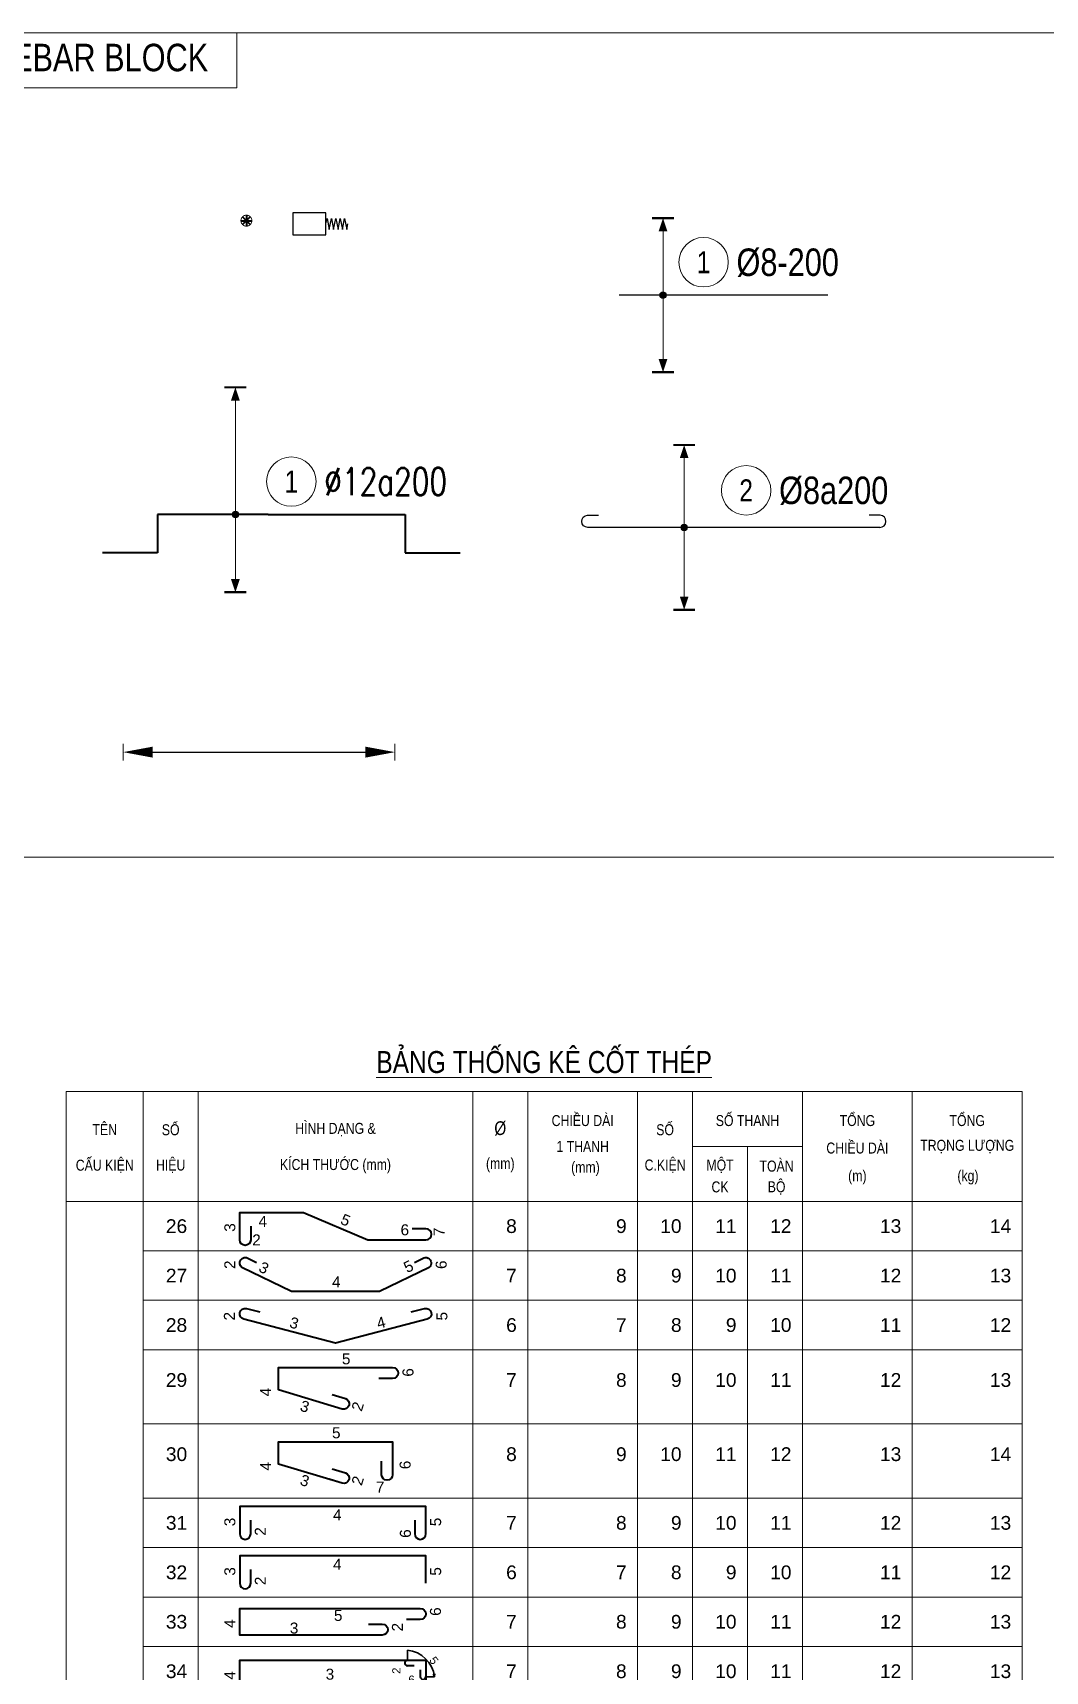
# Model space of a CAD drawing. Header units: millimetres. Extents: x -247377 to 927516, y -864259 to 155594.
# Drawn here: x -165761 to -156545, y 139748 to 154657 of the extents above; entities that cross this region are included whole.
import ezdxf
from ezdxf.enums import TextEntityAlignment as Align

# ---------------------------------------------------------------- set-up
doc = ezdxf.new("R2010")
doc.units = ezdxf.units.MM
doc.header["$MEASUREMENT"] = 0
doc.layers.get('Defpoints').update_dxf_attribs({"lineweight": 9})
for name, color, linetype, lineweight in [('kata_dim', 8, 'Continuous', 5), ('kata_net khung', 3, 'Continuous', 20), ('kata_text', 7, 'Continuous', 30), ('kata_thep chu', 1, 'Continuous', 35), ('NDC_FRAME', 7, 'Continuous', 20), ('NDC_S_DIM', 1, 'Continuous', 15), ('NDC_S_REBAR', 4, 'Continuous', 35), ('NDC_S_VN TEXT', 7, 'Continuous', 20), ('NDC_Table', 3, 'Continuous', 20)]:
    doc.layers.add(name, color=color, linetype=linetype, lineweight=lineweight)
doc.styles.add('ARIAL', font='arial.ttf', dxfattribs={"width": 0.8})
doc.styles.add('kata_text', font='arial.ttf', dxfattribs={"width": 0.8})
doc.styles.add('NDC_DIM', font='', dxfattribs={"width": 0.75})
doc.styles.add('NDC_EN TXT', font='romans.shx', dxfattribs={"width": 0.8})
doc.styles.add('NDC_VIE TXT', font='arial.ttf', dxfattribs={"width": 0.8})
doc.styles.get('NDC_DIM').set_extended_font_data('Dotum')
doc.dimstyles.new('NDC_rai_thep', dxfattribs={"dimtxt": 2, "dimasz": 1, "dimexe": 0, "dimexo": 0, "dimtad": 1, "dimdec": 0, "dimzin": 12, "dimdsep": 46, "dimtxsty": 'NDC_DIM', "dimblk": 'kata_block_RUNTIC', "dimcen": 0, "dimse1": 1, "dimse2": 1, "dimclrd": 8, "dimclre": 6, "dimclrt": 7, "dimadec": 0, "dimazin": 3, "dimtfac": 1, "dimtdec": 0, "dimtmove": 2, "dimatfit": 3, "dimldrblk": 'kata_block_LEADERTIC', "dimfxl": 1, "dimtolj": 1, "dimtzin": 0, "dimlwd": -1, "dimlwe": -1, "dimarcsym": 0})

# ---------------------------------------------------------------- blocks, each defined once
blk = doc.blocks.new('dang26')
at = {"layer": 'kata_net khung'}
for p, q in [((0, 0), (0, -900)), ((0, 0), (0, -900)), ((1405, 0), (1405, -900)), ((1405, 0), (1405, -900)), ((2405, 0), (2405, -900)), ((7405, 0), (7405, -900)), ((8405, 0), (8405, -900)), ((10405, 0), (10405, -900)), ((11405, 0), (11405, -900)), ((12405, 0), (12405, -900)), ((13405, 0), (13405, -900)), ((15405, 0), (15405, -900)), ((17405, 0), (17405, -900)), ((1405, -900), (17405, -900)), ((1405, -900), (17405, -900))]:
    blk.add_line(p, q, dxfattribs=at)
at = {"layer": 'kata_thep chu'}
blk.add_lwpolyline([(3361, -451), (3361, -701, -1), (3161, -701), (3161, -201), (3411, -201), (4320, -201), (5492, -699), (6302, -699), (6552, -699, 1), (6552, -499), (6302, -499)], format="xyb", dxfattribs=at)
blk.add_lwpolyline([(3361, -451), (3361, -701, -1), (3161, -701), (3161, -201), (3411, -201), (4320, -201), (5492, -699), (6302, -699), (6552, -699, 1), (6552, -499), (6302, -499)], format="xyb", dxfattribs=at)
at = {"layer": 'kata_text', "style": 'kata_text'}
for tag, rotation, p in [('003', 90, (2981, -475)), ('005', 337, (5089, -340)), ('007', 90, (6790, -554))]:
    blk.add_attdef(tag, text='', height=200, rotation=rotation, dxfattribs=at).set_placement(p, align=Align.MIDDLE_CENTER)
for tag, p in [('004', (3504, -363)), ('002', (3389, -701))]:
    blk.add_attdef(tag, text='', height=200, dxfattribs=at).set_placement(p, align=Align.MIDDLE_LEFT)
for tag, height, p in [('001', 250, (2205, -450)), ('006', 200, (6245, -517)), ('008', 250, (8205, -450)), ('009', 250, (10205, -450)), ('010', 250, (11205, -450)), ('011', 250, (12205, -450)), ('012', 250, (13205, -450)), ('013', 250, (15205, -450)), ('014', 250, (17205, -450))]:
    blk.add_attdef(tag, text='', height=height, dxfattribs=at).set_placement(p, align=Align.MIDDLE_RIGHT)
blk = doc.blocks.new('dang27')
at = {"layer": 'kata_net khung'}
for p, q in [((0, 0), (0, -900)), ((1405, 0), (1405, -900)), ((2405, 0), (2405, -900)), ((7405, 0), (7405, -900)), ((8405, 0), (8405, -900)), ((10405, 0), (10405, -900)), ((11405, 0), (11405, -900)), ((12405, 0), (12405, -900)), ((13405, 0), (13405, -900)), ((15405, 0), (15405, -900)), ((17405, 0), (17405, -900)), ((1405, -900), (17405, -900))]:
    blk.add_line(p, q, dxfattribs=at)
at = {"layer": 'kata_thep chu'}
blk.add_lwpolyline([(6345, -211), (6491, -140, -1), (6608, -303), (5705, -737), (4105, -737), (3203, -303, -1), (3319, -140), (3466, -211)], format="xyb", dxfattribs=at)
at = {"layer": 'kata_text', "style": 'kata_text'}
for tag, p in [('002', (2981, -253)), ('006', (6829, -253))]:
    blk.add_attdef(tag, text='', height=200, rotation=90, dxfattribs=at).set_placement(p, align=Align.MIDDLE_CENTER)
blk.add_attdef('003', text='', height=200, rotation=334, dxfattribs=at).set_placement((3533, -274), align=Align.MIDDLE_LEFT)
blk.add_attdef('005', text='', height=200, rotation=26, dxfattribs=at).set_placement((6303, -249), align=Align.MIDDLE_RIGHT)
for tag, p in [('001', (2205, -450)), ('007', (8205, -450)), ('008', (10205, -450)), ('009', (11205, -450)), ('010', (12205, -450)), ('011', (13205, -450)), ('012', (15205, -450)), ('013', (17205, -450))]:
    blk.add_attdef(tag, text='', height=250, dxfattribs=at).set_placement(p, align=Align.MIDDLE_RIGHT)
blk.add_attdef('004', text='', height=200, dxfattribs=at).set_placement((4920, -565), align=Align.MIDDLE_CENTER)
blk = doc.blocks.new('dang28')
at = {"layer": 'kata_net khung'}
for p, q in [((0, 0), (0, -900)), ((1405, 0), (1405, -900)), ((2405, 0), (2405, -900)), ((7405, 0), (7405, -900)), ((8405, 0), (8405, -900)), ((10405, 0), (10405, -900)), ((11405, 0), (11405, -900)), ((12405, 0), (12405, -900)), ((13405, 0), (13405, -900)), ((15405, 0), (15405, -900)), ((17405, 0), (17405, -900)), ((1405, -900), (17405, -900))]:
    blk.add_line(p, q, dxfattribs=at)
at = {"layer": 'kata_thep chu'}
blk.add_lwpolyline([(6284, -209), (6527, -149, -1), (6575, -344), (4906, -780), (3237, -344, -1), (3285, -149), (3528, -209)], format="xyb", dxfattribs=at)
at = {"layer": 'kata_text', "style": 'kata_text'}
for tag, rotation, p in [('002', 90, (2973, -290)), ('003', 345, (4154, -413)), ('004', 15, (5734, -405)), ('005', 90, (6842, -290))]:
    blk.add_attdef(tag, text='', height=200, rotation=rotation, dxfattribs=at).set_placement(p, align=Align.MIDDLE_CENTER)
for tag, p in [('001', (2205, -450)), ('006', (8205, -450)), ('007', (10205, -450)), ('008', (11205, -450)), ('009', (12205, -450)), ('010', (13205, -450)), ('011', (15205, -450)), ('012', (17205, -450))]:
    blk.add_attdef(tag, text='', height=250, dxfattribs=at).set_placement(p, align=Align.MIDDLE_RIGHT)
blk = doc.blocks.new('dang29')
at = {"layer": 'kata_net khung'}
for p, q in [((0, 0), (0, -1350)), ((1405, 0), (1405, -1350)), ((2405, 0), (2405, -1350)), ((7405, 0), (7405, -1350)), ((8405, 0), (8405, -1350)), ((10405, 0), (10405, -1350)), ((11405, 0), (11405, -1350)), ((12405, 0), (12405, -1350)), ((13405, 0), (13405, -1350)), ((15405, 0), (15405, -1350)), ((17405, 0), (17405, -1350)), ((1405, -1350), (17405, -1350))]:
    blk.add_line(p, q, dxfattribs=at)
at = {"layer": 'kata_thep chu'}
blk.add_lwpolyline([(4845, -816), (5085, -888, -1), (5027, -1079), (3865, -731), (3865, -324), (5945, -324, -1), (5945, -524), (5695, -524)], format="xyb", dxfattribs=at)
at = {"layer": 'kata_text', "style": 'kata_text'}
for tag, height, p in [('005', 200, (5177, -164)), ('001', 250, (2205, -550)), ('007', 250, (8205, -550)), ('008', 250, (10205, -550)), ('009', 250, (11205, -550)), ('010', 250, (12205, -550)), ('011', 250, (13205, -550)), ('012', 250, (15205, -550)), ('013', 250, (17205, -550))]:
    blk.add_attdef(tag, text='', height=height, dxfattribs=at).set_placement(p, align=Align.MIDDLE_RIGHT)
blk.add_attdef('006', text='', height=200, rotation=90, dxfattribs=at).set_placement((6124, -412), align=Align.TOP_CENTER)
blk.add_attdef('004', text='', height=200, rotation=90, dxfattribs=at).set_placement((3633, -848), align=Align.MIDDLE_LEFT)
for tag, rotation, p in [('003', 343, (4346, -1031)), ('002', 73, (5308, -1031))]:
    blk.add_attdef(tag, text='', height=200, rotation=rotation, dxfattribs=at).set_placement(p, align=Align.MIDDLE_CENTER)
blk = doc.blocks.new('dang30')
at = {"layer": 'kata_net khung'}
for p, q in [((0, 0), (0, -1350)), ((1405, 0), (1405, -1350)), ((2405, 0), (2405, -1350)), ((7405, 0), (7405, -1350)), ((8405, 0), (8405, -1350)), ((10405, 0), (10405, -1350)), ((11405, 0), (11405, -1350)), ((12405, 0), (12405, -1350)), ((13405, 0), (13405, -1350)), ((15405, 0), (15405, -1350)), ((17405, 0), (17405, -1350)), ((1405, -1350), (17405, -1350))]:
    blk.add_line(p, q, dxfattribs=at)
at = {"layer": 'kata_thep chu'}
for points in [[(5027, -1079), (3865, -731), (3865, -324), (5945, -324), (5945, -675), (5945, -925, -1), (5745, -925), (5745, -675)], [(4845, -816), (5085, -888, -1), (5027, -1079), (4788, -1007)]]:
    blk.add_lwpolyline(points, format="xyb", dxfattribs=at)
at = {"layer": 'kata_text', "style": 'kata_text'}
blk.add_attdef('005', text='', height=200, dxfattribs=at).set_placement((4920, -161), align=Align.MIDDLE_CENTER)
for tag, p in [('001', (2205, -550)), ('008', (8205, -550)), ('009', (10205, -550)), ('010', (11205, -550)), ('011', (12205, -550)), ('012', (13205, -550)), ('013', (15205, -550)), ('014', (17205, -550))]:
    blk.add_attdef(tag, text='', height=250, dxfattribs=at).set_placement(p, align=Align.MIDDLE_RIGHT)
for tag, p in [('004', (3633, -848)), ('006', (6173, -824))]:
    blk.add_attdef(tag, text='', height=200, rotation=90, dxfattribs=at).set_placement(p, align=Align.MIDDLE_LEFT)
for tag, rotation, p in [('003', 343, (4346, -1031)), ('002', 73, (5308, -1031))]:
    blk.add_attdef(tag, text='', height=200, rotation=rotation, dxfattribs=at).set_placement(p, align=Align.MIDDLE_CENTER)
blk.add_attdef('007', text='', height=200, dxfattribs=at).set_placement((5640, -1149), align=Align.MIDDLE_LEFT)
blk = doc.blocks.new('dang31')
at = {"layer": 'kata_net khung'}
for p, q in [((0, 0), (0, -900)), ((1405, 0), (1405, -900)), ((2405, 0), (2405, -900)), ((7405, 0), (7405, -900)), ((8405, 0), (8405, -900)), ((10405, 0), (10405, -900)), ((11405, 0), (11405, -900)), ((12405, 0), (12405, -900)), ((13405, 0), (13405, -900)), ((15405, 0), (15405, -900)), ((17405, 0), (17405, -900)), ((1405, -900), (17405, -900))]:
    blk.add_line(p, q, dxfattribs=at)
at = {"layer": 'kata_thep chu'}
blk.add_lwpolyline([(6349, -400), (6349, -650, 1), (6549, -650), (6549, -150), (3161, -150), (3161, -650, 1), (3361, -650), (3361, -400)], format="xyb", dxfattribs=at)
at = {"layer": 'kata_text', "style": 'kata_text'}
for tag, p in [('003', (2981, -434)), ('005', (6728, -434)), ('002', (3536, -606)), ('006', (6177, -606))]:
    blk.add_attdef(tag, text='', height=200, rotation=90, dxfattribs=at).set_placement(p, align=Align.MIDDLE_CENTER)
blk.add_attdef('004', text='', height=200, dxfattribs=at).set_placement((4938, -305), align=Align.MIDDLE_CENTER)
for tag, p in [('001', (2205, -450)), ('007', (8205, -450)), ('008', (10205, -450)), ('009', (11205, -450)), ('010', (12205, -450)), ('011', (13205, -450)), ('012', (15205, -450)), ('013', (17205, -450))]:
    blk.add_attdef(tag, text='', height=250, dxfattribs=at).set_placement(p, align=Align.MIDDLE_RIGHT)
blk = doc.blocks.new('dang32')
at = {"layer": 'kata_net khung'}
for p, q in [((0, 0), (0, -900)), ((1405, 0), (1405, -900)), ((2405, 0), (2405, -900)), ((7405, 0), (7405, -900)), ((8405, 0), (8405, -900)), ((10405, 0), (10405, -900)), ((11405, 0), (11405, -900)), ((12405, 0), (12405, -900)), ((13405, 0), (13405, -900)), ((15405, 0), (15405, -900)), ((17405, 0), (17405, -900)), ((1405, -900), (17405, -900))]:
    blk.add_line(p, q, dxfattribs=at)
at = {"layer": 'kata_thep chu'}
blk.add_lwpolyline([(6549, -650), (6549, -150), (3161, -150), (3161, -650, 1), (3361, -650), (3361, -400)], format="xyb", dxfattribs=at)
at = {"layer": 'kata_text', "style": 'kata_text'}
for tag, p in [('003', (2981, -434)), ('005', (6728, -434)), ('002', (3536, -606))]:
    blk.add_attdef(tag, text='', height=200, rotation=90, dxfattribs=at).set_placement(p, align=Align.MIDDLE_CENTER)
blk.add_attdef('004', text='', height=200, dxfattribs=at).set_placement((4938, -305), align=Align.MIDDLE_CENTER)
for tag, p in [('001', (2205, -450)), ('006', (8205, -450)), ('007', (10205, -450)), ('008', (11205, -450)), ('009', (12205, -450)), ('010', (13205, -450)), ('011', (15205, -450)), ('012', (17205, -450))]:
    blk.add_attdef(tag, text='', height=250, dxfattribs=at).set_placement(p, align=Align.MIDDLE_RIGHT)
blk = doc.blocks.new('dang33')
at = {"layer": 'kata_net khung'}
for p, q in [((0, 0), (0, -900)), ((1405, 0), (1405, -900)), ((2405, 0), (2405, -900)), ((7405, 0), (7405, -900)), ((8405, 0), (8405, -900)), ((10405, 0), (10405, -900)), ((11405, 0), (11405, -900)), ((12405, 0), (12405, -900)), ((13405, 0), (13405, -900)), ((15405, 0), (15405, -900)), ((17405, 0), (17405, -900)), ((1405, -900), (17405, -900))]:
    blk.add_line(p, q, dxfattribs=at)
at = {"layer": 'kata_thep chu'}
blk.add_lwpolyline([(5507, -492), (5757, -492, -1), (5757, -692), (3161, -692), (3161, -208), (6449, -208, -1), (6449, -408), (6199, -408)], format="xyb", dxfattribs=at)
at = {"layer": 'kata_text', "style": 'kata_text'}
for tag, p in [('004', (2981, -484)), ('006', (6724, -265)), ('002', (6032, -548))]:
    blk.add_attdef(tag, text='', height=200, rotation=90, dxfattribs=at).set_placement(p, align=Align.MIDDLE_CENTER)
for tag, p in [('005', (4954, -335)), ('003', (4151, -564))]:
    blk.add_attdef(tag, text='', height=200, dxfattribs=at).set_placement(p, align=Align.MIDDLE_CENTER)
for tag, p in [('001', (2205, -450)), ('007', (8205, -450)), ('008', (10205, -450)), ('009', (11205, -450)), ('010', (12205, -450)), ('011', (13205, -450)), ('012', (15205, -450)), ('013', (17205, -450))]:
    blk.add_attdef(tag, text='', height=250, dxfattribs=at).set_placement(p, align=Align.MIDDLE_RIGHT)
blk = doc.blocks.new('_Open30')
at = {"color": 0, "linetype": 'ByBlock', "lineweight": -2}
for p, q in [((-1, 0.27), (0, 0)), ((0, 0), (-1, -0.27)), ((0, 0), (-1, 0))]:
    blk.add_line(p, q, dxfattribs=at)
blk = doc.blocks.new('dang34')
at = {"layer": 'kata_net khung'}
for p, q in [((0, 0), (0, -900)), ((1405, 0), (1405, -900)), ((2405, 0), (2405, -900)), ((7405, 0), (7405, -900)), ((8405, 0), (8405, -900)), ((10405, 0), (10405, -900)), ((11405, 0), (11405, -900)), ((12405, 0), (12405, -900)), ((13405, 0), (13405, -900)), ((15405, 0), (15405, -900)), ((17405, 0), (17405, -900)), ((1405, -900), (17405, -900))]:
    blk.add_line(p, q, dxfattribs=at)
at = {"layer": 'kata_text'}
for p, q in [((6215, -251), (6215, -67)), ((6549, -550), (6707, -550))]:
    blk.add_line(p, q, dxfattribs=at)
blk.add_arc((6163, -612), 547, 6.4792, 84.4891, dxfattribs=at)
at = {"layer": 'kata_thep chu'}
for p, q in [((6340, -351), (6215, -351)), ((6449, -425), (6449, -550))]:
    blk.add_line(p, q, dxfattribs=at)
blk.add_lwpolyline([(6549, -734), (3161, -734), (3161, -251), (6549, -251)], close=True, dxfattribs=at)
for centre, start, end in [((6215, -301), 90, 270), ((6499, -550), 180, 0)]:
    blk.add_arc(centre, 50, start, end, dxfattribs=at)
at = {"layer": 'kata_text', "xscale": 48.51052304282904, "yscale": 48.51052304282904, "zscale": 48.51052304282904, "rotation": 278.5623752484834}
blk.add_blockref('_Open30', (6706, -549), dxfattribs=at)
at = {"layer": 'kata_text', "style": 'kata_text'}
for tag, height, rotation, p in [('002', 150, 90, (6013, -440)), ('005', 150, 306.1792, (6697, -255)), ('004', 200, 90, (2981, -526))]:
    blk.add_attdef(tag, text='', height=height, rotation=rotation, dxfattribs=at).set_placement(p, align=Align.MIDDLE_CENTER)
for tag, p in [('001', (2205, -450)), ('007', (8205, -450)), ('008', (10205, -450)), ('009', (11205, -450)), ('010', (12205, -450)), ('011', (13205, -450)), ('012', (15205, -450)), ('013', (17205, -450))]:
    blk.add_attdef(tag, text='', height=250, dxfattribs=at).set_placement(p, align=Align.MIDDLE_RIGHT)
for tag, height, p in [('003', 200, (4804, -504)), ('006', 150, (6289, -604))]:
    blk.add_attdef(tag, text='', height=height, dxfattribs=at).set_placement(p, align=Align.MIDDLE_CENTER)
blk = doc.blocks.new('kata_block_THEP')
at = {"layer": 'kata_thep chu', "color": 0}
for p, q in [((-0.5, 0), (0.5, 0)), ((-0.35, 0.35), (0.35, -0.35)), ((0.35, 0.35), (-0.35, -0.35)), ((0, 0.5), (0, -0.5))]:
    blk.add_line(p, q, dxfattribs=at)
at = {"layer": 'kata_thep chu', "color": 0, "const_width": 0.0833}
blk.add_lwpolyline([(-0.5, 0, 1), (0.5, 0, 1), (-0.5, 0, 1)], format="xyb", dxfattribs=at)
blk = doc.blocks.new('*U547')
h = blk.add_hatch(color=6)
edge = h.paths.add_edge_path()
edge.add_arc((-4.18, 0), 0.3, 0, 360)
for p, q in [((0, 0), (-12.95, 0)), ((13.63, 0), (0, 0))]:
    blk.add_line(p, q)
for points in [[(-12.95, 0, -0.96621), (-12.99, 1.1), (-11.99, 1.1)], [(13.63, 0, 0.96621), (13.67, 1.1), (12.67, 1.1)]]:
    blk.add_lwpolyline(points, format="xyb")
at = {"layer": 'kata_dim', "color": 6}
for q in [(-4.18, 7.5), (-4.18, -7.5)]:
    blk.add_line((-4.18, 0), q, dxfattribs=at)
for points in [[(-5.18, 7.5, 0.2, 0.2, 0), (-3.18, 7.5, 0, 0, 0)], [(-5.18, -7.5, 0.2, 0.2, 0), (-3.18, -7.5, 0, 0, 0)]]:
    blk.add_lwpolyline(points, format="xyseb", dxfattribs=at)
at = {"layer": 'kata_dim'}
blk.add_circle((1.46, 3.37), 2.25, dxfattribs=at)
at = {"layer": 'kata_dim', "color": 6}
blk.add_circle((-4.18, 0), 0.3, dxfattribs=at)
for points in [[(-4.58, 6.3), (-4.18, 7.5), (-3.78, 6.3)], [(-4.58, -6.3), (-4.18, -7.5), (-3.78, -6.3)]]:
    blk.add_solid(points, dxfattribs=at)
at = {"layer": 'kata_text', "color": 3, "style": 'kata_text', "width": 0.8}
blk.add_attdef('DKT', (4.46, 2.12), '', height=2.5, dxfattribs=at)
at = {"layer": 'kata_text', "style": 'kata_text', "width": 0.8}
blk.add_attdef('KHT', text='', height=2, dxfattribs=at).set_placement((1.46, 3.37), align=Align.MIDDLE_CENTER)
blk = doc.blocks.new('*U619')
h = blk.add_hatch(color=6)
edge = h.paths.add_edge_path()
edge.add_arc((-2.99, 0), 0.3, 0, 360)
at = {"layer": 'NDC_S_DIM', "color": 8}
for q in [(-2.99, 11.57), (-2.99, -7.07)]:
    blk.add_line((-2.99, 0), q, dxfattribs=at)
for points in [[(-3.99, 11.57, 0.2, 0.2, 0), (-1.99, 11.57, 0, 0, 0)], [(-3.99, -7.07, 0.2, 0.2, 0), (-1.99, -7.07, 0, 0, 0)]]:
    blk.add_lwpolyline(points, format="xyseb", dxfattribs=at)
at = {"layer": 'NDC_S_DIM'}
blk.add_circle((2.1, 3), 2.25, dxfattribs=at)
at = {"layer": 'NDC_S_DIM', "color": 6}
blk.add_circle((-2.99, 0), 0.3, dxfattribs=at)
at = {"layer": 'NDC_S_DIM', "color": 8}
for points in [[(-3.39, 10.37), (-2.99, 11.57), (-2.59, 10.37)], [(-3.39, -5.87), (-2.99, -7.07), (-2.59, -5.87)]]:
    blk.add_solid(points, dxfattribs=at)
at = {"layer": 'NDC_S_REBAR'}
for p, q in [((0, 0), (-10.09, 0)), ((-10.09, 0), (-10.09, -3.5)), ((0, 0), (12.46, 0)), ((12.46, 0), (12.46, -3.5)), ((-10.09, -3.5), (-15.09, -3.5)), ((12.46, -3.5), (17.46, -3.5))]:
    blk.add_line(p, q, dxfattribs=at)
at = {"layer": 'NDC_S_VN TEXT', "style": 'ARIAL', "width": 0.8}
blk.add_attdef('KHT', text='', height=2, dxfattribs=at).set_placement((2.1, 3), align=Align.MIDDLE_CENTER)
at = {"layer": 'NDC_S_VN TEXT', "color": 3, "style": 'NDC_EN TXT', "width": 0.75}
blk.add_attdef('DKT', (5.1, 1.75), '', height=2.5, dxfattribs=at)
blk = doc.blocks.new('kata_block_COUPLER')
at = {"color": 0}
blk.add_lwpolyline([(-1.5, -1), (1.5, -1), (1.5, 1), (-1.5, 1)], close=True, dxfattribs=at)
blk = doc.blocks.new('kata_block_RUNTIC')
at = {"layer": 'kata_dim', "color": 6}
blk.add_line((0, 0.75), (0, -0.75), dxfattribs=at)
blk.add_lwpolyline([(0, 0, 0, 1, 0), (-2.7, 0, 1, 1, 0)], format="xyseb", dxfattribs=at)
blk = doc.blocks.new('*D659')
at = {"color": 8, "transparency": 16777216}
blk.add_line((-164838, 148111), (-162564, 148111), dxfattribs=at)
at = {"layer": 'Defpoints', "color": 0, "transparency": 16777216}
for p in [(-164938, 148111), (-162464, 148111), (-162464, 148111)]:
    blk.add_point(p, dxfattribs=at)
at = {"color": 8, "transparency": 16777216, "xscale": 100, "yscale": 100, "zscale": 100, "rotation": 180}
blk.add_blockref('kata_block_RUNTIC', (-164938, 148111), dxfattribs=at)
at = {"color": 8, "transparency": 16777216, "xscale": 100, "yscale": 100, "zscale": 100}
blk.add_blockref('kata_block_RUNTIC', (-162464, 148111), dxfattribs=at)
blk = doc.blocks.new('kata_block_LEADERTIC')
at = {"layer": 'kata_dim', "color": 6}
blk.add_lwpolyline([(0, 0, 0, 1, 0), (-2.7, 0, 1, 1, 0)], format="xyseb", dxfattribs=at)
blk = doc.blocks.new('kata_block_REN')
blk.add_lwpolyline([(0, 0), (5, 25), (15, -25), (25, 25), (35, -25), (45, 25), (55, -25), (65, 25), (75, -25), (85, 25), (95, -25), (100, 0)])
blk = doc.blocks.new('*U649')
h = blk.add_hatch(color=6)
edge = h.paths.add_edge_path()
edge.add_arc((-3, 0), 0.3, 0, 360)
for p, q in [((0, 0), (-7, 0)), ((12, 0), (0, 0))]:
    blk.add_line(p, q)
at = {"layer": 'kata_dim', "color": 6}
for q in [(-3, 7), (-3, -7)]:
    blk.add_line((-3, 0), q, dxfattribs=at)
for points in [[(-4, 7, 0.2, 0.2, 0), (-2, 7, 0, 0, 0)], [(-4, -7, 0.2, 0.2, 0), (-2, -7, 0, 0, 0)]]:
    blk.add_lwpolyline(points, format="xyseb", dxfattribs=at)
at = {"layer": 'kata_dim'}
blk.add_circle((0.69, 3), 2.25, dxfattribs=at)
at = {"layer": 'kata_dim', "color": 6}
blk.add_circle((-3, 0), 0.3, dxfattribs=at)
for points in [[(-3.4, 5.8), (-3, 7), (-2.6, 5.8)], [(-3.4, -5.8), (-3, -7), (-2.6, -5.8)]]:
    blk.add_solid(points, dxfattribs=at)
at = {"layer": 'kata_text', "style": 'kata_text', "width": 0.8}
blk.add_attdef('KHT', text='', height=2, dxfattribs=at).set_placement((0.69, 3), align=Align.MIDDLE_CENTER)
at = {"layer": 'kata_text', "color": 3, "style": 'kata_text', "width": 0.8}
blk.add_attdef('DKT', (3.69, 1.75), '', height=2.5, dxfattribs=at)
blk = doc.blocks.new('Tieude')
at = {"layer": 'NDC_Table'}
for p, q in [((0, 2000), (0, 0)), ((0, 2000), (17405, 2000)), ((1405, 2000), (1405, 0)), ((2405, 2000), (2405, 0)), ((7405, 2000), (7405, 0)), ((8405, 2000), (8405, 0)), ((10405, 2000), (10405, 0)), ((11405, 1000), (11405, 2000)), ((13405, 2000), (13405, 0)), ((15405, 2000), (15405, 0)), ((17405, 2000), (17405, 0)), ((11405, 1000), (13405, 1000)), ((11405, 1000), (11405, 0)), ((12405, 1000), (12405, 0)), ((0, 0), (17405, 0))]:
    blk.add_line(p, q, dxfattribs=at)
at = {"layer": 'NDC_S_VN TEXT', "style": 'ARIAL', "width": 0.8}
for s, height, p in [('%%UBẢNG THỐNG KÊ CỐT THÉP', 400, (8703, 2594)), ('CHIỀU DÀI', 200, (9405, 1500)), ('SỐ THANH', 200, (12405, 1500)), ('TỔNG', 200, (14405, 1500)), ('TỔNG', 200, (16405, 1500)), ('TÊN', 200, (705, 1333)), ('SỐ', 200, (1905, 1333)), ('HÌNH DẠNG &', 200, (4905, 1333)), ('%%C', 250, (7905, 1333)), ('SỐ', 200, (10905, 1333)), ('1 THANH', 200, (9405, 1000)), ('CHIỀU DÀI', 200, (14405, 1000)), ('TRỌNG LƯỢNG', 200, (16405, 1000)), ('CẤU KIỆN', 200, (705, 667)), ('HIỆU', 200, (1905, 667)), ('KÍCH THƯỚC (mm)', 200, (4905, 667)), ('(mm)', 200, (7905, 667)), ('(mm)', 200, (9455, 599)), ('C.KIỆN', 200, (10905, 667)), ('MỘT', 200, (11905, 667)), ('TOÀN', 200, (12935, 667)), ('CK', 200, (11905, 264)), ('BỘ', 200, (12935, 271)), ('(m)', 200, (14405, 443)), ('(kg)', 200, (16418, 443))]:
    blk.add_text(s, height=height, dxfattribs=at).set_placement(p, align=Align.MIDDLE)

msp = doc.modelspace()

# ---------------------------------------------------------------- linework, layer by layer
at = {"layer": 'NDC_FRAME'}
for p, q in [((-146351.3, 154656.6), (-176351.3, 154656.6)), ((-163903.5, 154156.6), (-163903.5, 154656.6)), ((-166351.3, 154156.6), (-163903.5, 154156.6)), ((-176351.3, 147156.6), (-146351.3, 147156.6))]:
    msp.add_line(p, q, dxfattribs=at)

# ---------------------------------------------------------------- block references
for name, p, xscale, yscale, zscale in [('kata_block_COUPLER', (-163242.2, 152917.6), 100, 100, 100), ('kata_block_REN', (-163092.2, 152917.6), 2, 2, 2)]:
    msp.add_blockref(name, p, dxfattribs=dict(xscale=xscale, yscale=yscale, zscale=zscale))
at = {"xscale": 100, "yscale": 100, "zscale": 100}
for name, p, values in [('*U649', (-159724.3, 152268.8), {'KHT': '1', 'DKT': '%%C8-200'}), ('*U619', (-163617.3, 150273), {'KHT': '1', 'DKT': '%%c12a200'}), ('*U547', (-159413.8, 150156), {'KHT': '2', 'DKT': '%%c8a200'})]:
    msp.add_blockref(name, p, dxfattribs=at).add_auto_attribs(values)
at = {"layer": 'NDC_S_REBAR', "xscale": 100, "yscale": 100, "zscale": 100}
msp.add_blockref('kata_block_THEP', (-163816.3, 152946.9), dxfattribs=at)
at = {"layer": 'NDC_S_VN TEXT', "xscale": 0.5, "yscale": 0.5, "zscale": 0.5}
msp.add_blockref('Tieude', (-165457.9, 144023.2), dxfattribs=at)
at = {"layer": 'NDC_S_VN TEXT'}
ref = msp.add_blockref('dang26', (-165457.9, 144023.2), dxfattribs=dict(at, xscale=0.5, yscale=0.5, zscale=0.5))
ref.add_attrib('001', '26', dxfattribs={"height": 125, "style": 'ARIAL'}).set_placement((-164355.2, 143798.2), align=Align.MIDDLE_RIGHT)
ref.add_attrib('002', '2', dxfattribs={"height": 100, "style": 'ARIAL'}).set_placement((-163763.2, 143672.7), align=Align.MIDDLE_LEFT)
ref.add_attrib('003', '3', dxfattribs={"height": 100, "rotation": 90, "style": 'ARIAL'}).set_placement((-163967.2, 143785.8), align=Align.MIDDLE_CENTER)
ref.add_attrib('004', '4', dxfattribs={"height": 100, "style": 'ARIAL'}).set_placement((-163705.8, 143841.6), align=Align.MIDDLE_LEFT)
ref.add_attrib('005', '5', dxfattribs={"height": 100, "rotation": 337, "style": 'ARIAL'}).set_placement((-162913.4, 143853.4), align=Align.MIDDLE_CENTER)
ref.add_attrib('006', '6', dxfattribs={"height": 100, "style": 'ARIAL'}).set_placement((-162335.4, 143764.7), align=Align.MIDDLE_RIGHT)
ref.add_attrib('007', '7', dxfattribs={"height": 100, "rotation": 90, "style": 'ARIAL'}).set_placement((-162062.8, 143746.1), align=Align.MIDDLE_CENTER)
ref.add_attrib('008', '8', dxfattribs={"height": 125, "style": 'ARIAL'}).set_placement((-161355.2, 143798.2), align=Align.MIDDLE_RIGHT)
ref.add_attrib('009', '9', dxfattribs={"height": 125, "style": 'ARIAL'}).set_placement((-160355.2, 143798.2), align=Align.MIDDLE_RIGHT)
ref.add_attrib('010', '10', dxfattribs={"height": 125, "style": 'ARIAL'}).set_placement((-159855.2, 143798.2), align=Align.MIDDLE_RIGHT)
ref.add_attrib('011', '11', dxfattribs={"height": 125, "style": 'ARIAL'}).set_placement((-159355.2, 143798.2), align=Align.MIDDLE_RIGHT)
ref.add_attrib('012', '12', dxfattribs={"height": 125, "style": 'ARIAL'}).set_placement((-158855.2, 143798.3), align=Align.MIDDLE_RIGHT)
ref.add_attrib('013', '13', dxfattribs={"height": 125, "style": 'ARIAL'}).set_placement((-157855.2, 143798.2), align=Align.MIDDLE_RIGHT)
ref.add_attrib('014', '14', dxfattribs={"height": 125, "style": 'ARIAL'}).set_placement((-156855.2, 143798.2), align=Align.MIDDLE_RIGHT)
ref = msp.add_blockref('dang27', (-165457.9, 143573.2), dxfattribs=dict(at, xscale=0.5, yscale=0.5, zscale=0.5))
ref.add_attrib('001', '27', dxfattribs={"height": 125, "style": 'ARIAL'}).set_placement((-164355.2, 143348.2), align=Align.MIDDLE_RIGHT)
ref.add_attrib('002', '2', dxfattribs={"height": 100, "rotation": 90, "style": 'ARIAL'}).set_placement((-163967.2, 143446.9), align=Align.MIDDLE_CENTER)
ref.add_attrib('003', '3', dxfattribs={"height": 100, "rotation": 334, "style": 'ARIAL'}).set_placement((-163691.6, 143435.9), align=Align.MIDDLE_LEFT)
ref.add_attrib('004', '4', dxfattribs={"height": 100, "style": 'ARIAL'}).set_placement((-162998.1, 143290.5), align=Align.MIDDLE_CENTER)
ref.add_attrib('005', '5', dxfattribs={"height": 100, "rotation": 26, "style": 'ARIAL'}).set_placement((-162306.3, 143448.5), align=Align.MIDDLE_RIGHT)
ref.add_attrib('006', '6', dxfattribs={"height": 100, "rotation": 90, "style": 'ARIAL'}).set_placement((-162043.6, 143446.9), align=Align.MIDDLE_CENTER)
ref.add_attrib('007', '7', dxfattribs={"height": 125, "style": 'ARIAL'}).set_placement((-161355.2, 143348.2), align=Align.MIDDLE_RIGHT)
ref.add_attrib('008', '8', dxfattribs={"height": 125, "style": 'ARIAL'}).set_placement((-160355.2, 143348.2), align=Align.MIDDLE_RIGHT)
ref.add_attrib('009', '9', dxfattribs={"height": 125, "style": 'ARIAL'}).set_placement((-159855.2, 143348.2), align=Align.MIDDLE_RIGHT)
ref.add_attrib('010', '10', dxfattribs={"height": 125, "style": 'ARIAL'}).set_placement((-159355.2, 143348.2), align=Align.MIDDLE_RIGHT)
ref.add_attrib('011', '11', dxfattribs={"height": 125, "style": 'ARIAL'}).set_placement((-158855.2, 143348.3), align=Align.MIDDLE_RIGHT)
ref.add_attrib('012', '12', dxfattribs={"height": 125, "style": 'ARIAL'}).set_placement((-157855.2, 143348.2), align=Align.MIDDLE_RIGHT)
ref.add_attrib('013', '13', dxfattribs={"height": 125, "style": 'ARIAL'}).set_placement((-156855.2, 143348.2), align=Align.MIDDLE_RIGHT)
ref = msp.add_blockref('dang28', (-165457.9, 143123.2), dxfattribs=dict(at, xscale=0.5, yscale=0.5, zscale=0.5))
ref.add_attrib('001', '28', dxfattribs={"height": 125, "style": 'ARIAL'}).set_placement((-164355.2, 142898.2), align=Align.MIDDLE_RIGHT)
ref.add_attrib('002', '2', dxfattribs={"height": 100, "rotation": 90, "style": 'ARIAL'}).set_placement((-163971.2, 142978.3), align=Align.MIDDLE_CENTER)
ref.add_attrib('003', '3', dxfattribs={"height": 100, "rotation": 345, "style": 'ARIAL'}).set_placement((-163381, 142916.6), align=Align.MIDDLE_CENTER)
ref.add_attrib('004', '4', dxfattribs={"height": 100, "rotation": 15, "style": 'ARIAL'}).set_placement((-162590.7, 142920.7), align=Align.MIDDLE_CENTER)
ref.add_attrib('005', '5', dxfattribs={"height": 100, "rotation": 90, "style": 'ARIAL'}).set_placement((-162037, 142978.3), align=Align.MIDDLE_CENTER)
ref.add_attrib('006', '6', dxfattribs={"height": 125, "style": 'ARIAL'}).set_placement((-161355.2, 142898.2), align=Align.MIDDLE_RIGHT)
ref.add_attrib('007', '7', dxfattribs={"height": 125, "style": 'ARIAL'}).set_placement((-160355.2, 142898.2), align=Align.MIDDLE_RIGHT)
ref.add_attrib('008', '8', dxfattribs={"height": 125, "style": 'ARIAL'}).set_placement((-159855.2, 142898.2), align=Align.MIDDLE_RIGHT)
ref.add_attrib('009', '9', dxfattribs={"height": 125, "style": 'ARIAL'}).set_placement((-159355.2, 142898.2), align=Align.MIDDLE_RIGHT)
ref.add_attrib('010', '10', dxfattribs={"height": 125, "style": 'ARIAL'}).set_placement((-158855.2, 142898.3), align=Align.MIDDLE_RIGHT)
ref.add_attrib('011', '11', dxfattribs={"height": 125, "style": 'ARIAL'}).set_placement((-157855.2, 142898.2), align=Align.MIDDLE_RIGHT)
ref.add_attrib('012', '12', dxfattribs={"height": 125, "style": 'ARIAL'}).set_placement((-156855.2, 142898.2), align=Align.MIDDLE_RIGHT)
ref = msp.add_blockref('dang29', (-165457.9, 142673.2), dxfattribs=dict(at, xscale=0.5, yscale=0.5, zscale=0.5))
ref.add_attrib('001', '29', dxfattribs={"height": 125, "style": 'ARIAL'}).set_placement((-164355.2, 142398.2), align=Align.MIDDLE_RIGHT)
ref.add_attrib('002', '2', dxfattribs={"height": 100, "rotation": 73, "style": 'ARIAL'}).set_placement((-162803.7, 142157.6), align=Align.MIDDLE_CENTER)
ref.add_attrib('003', '3', dxfattribs={"height": 100, "rotation": 343, "style": 'ARIAL'}).set_placement((-163284.6, 142157.6), align=Align.MIDDLE_CENTER)
ref.add_attrib('004', '4', dxfattribs={"height": 100, "rotation": 90, "style": 'ARIAL'}).set_placement((-163641.2, 142249.3), align=Align.MIDDLE_LEFT)
ref.add_attrib('005', '5', dxfattribs={"height": 100, "style": 'ARIAL'}).set_placement((-162869.2, 142590.9), align=Align.MIDDLE_RIGHT)
ref.add_attrib('006', '6', dxfattribs={"height": 100, "rotation": 90, "style": 'ARIAL'}).set_placement((-162395.6, 142467.3), align=Align.TOP_CENTER)
ref.add_attrib('007', '7', dxfattribs={"height": 125, "style": 'ARIAL'}).set_placement((-161355.2, 142398.2), align=Align.MIDDLE_RIGHT)
ref.add_attrib('008', '8', dxfattribs={"height": 125, "style": 'ARIAL'}).set_placement((-160355.2, 142398.2), align=Align.MIDDLE_RIGHT)
ref.add_attrib('009', '9', dxfattribs={"height": 125, "style": 'ARIAL'}).set_placement((-159855.2, 142398.2), align=Align.MIDDLE_RIGHT)
ref.add_attrib('010', '10', dxfattribs={"height": 125, "style": 'ARIAL'}).set_placement((-159355.2, 142398.2), align=Align.MIDDLE_RIGHT)
ref.add_attrib('011', '11', dxfattribs={"height": 125, "style": 'ARIAL'}).set_placement((-158855.2, 142398.3), align=Align.MIDDLE_RIGHT)
ref.add_attrib('012', '12', dxfattribs={"height": 125, "style": 'ARIAL'}).set_placement((-157855.2, 142398.2), align=Align.MIDDLE_RIGHT)
ref.add_attrib('013', '13', dxfattribs={"height": 125, "style": 'ARIAL'}).set_placement((-156855.2, 142398.2), align=Align.MIDDLE_RIGHT)
ref = msp.add_blockref('dang30', (-165457.9, 141998.2), dxfattribs=dict(at, xscale=0.5, yscale=0.5, zscale=0.5))
ref.add_attrib('001', '30', dxfattribs={"height": 125, "style": 'ARIAL'}).set_placement((-164355.2, 141723.2), align=Align.MIDDLE_RIGHT)
ref.add_attrib('002', '2', dxfattribs={"height": 100, "rotation": 73, "style": 'ARIAL'}).set_placement((-162803.7, 141482.6), align=Align.MIDDLE_CENTER)
ref.add_attrib('003', '3', dxfattribs={"height": 100, "rotation": 343, "style": 'ARIAL'}).set_placement((-163284.6, 141482.6), align=Align.MIDDLE_CENTER)
ref.add_attrib('004', '4', dxfattribs={"height": 100, "rotation": 90, "style": 'ARIAL'}).set_placement((-163641.2, 141574.3), align=Align.MIDDLE_LEFT)
ref.add_attrib('005', '5', dxfattribs={"height": 100, "style": 'ARIAL'}).set_placement((-162998.1, 141917.8), align=Align.MIDDLE_CENTER)
ref.add_attrib('006', '6', dxfattribs={"height": 100, "rotation": 90, "style": 'ARIAL'}).set_placement((-162371.6, 141586.3), align=Align.MIDDLE_LEFT)
ref.add_attrib('007', '7', dxfattribs={"height": 100, "style": 'ARIAL'}).set_placement((-162637.9, 141423.4), align=Align.MIDDLE_LEFT)
ref.add_attrib('008', '8', dxfattribs={"height": 125, "style": 'ARIAL'}).set_placement((-161355.2, 141723.2), align=Align.MIDDLE_RIGHT)
ref.add_attrib('009', '9', dxfattribs={"height": 125, "style": 'ARIAL'}).set_placement((-160355.2, 141723.2), align=Align.MIDDLE_RIGHT)
ref.add_attrib('010', '10', dxfattribs={"height": 125, "style": 'ARIAL'}).set_placement((-159855.2, 141723.2), align=Align.MIDDLE_RIGHT)
ref.add_attrib('011', '11', dxfattribs={"height": 125, "style": 'ARIAL'}).set_placement((-159355.2, 141723.2), align=Align.MIDDLE_RIGHT)
ref.add_attrib('012', '12', dxfattribs={"height": 125, "style": 'ARIAL'}).set_placement((-158855.2, 141723.3), align=Align.MIDDLE_RIGHT)
ref.add_attrib('013', '13', dxfattribs={"height": 125, "style": 'ARIAL'}).set_placement((-157855.2, 141723.2), align=Align.MIDDLE_RIGHT)
ref.add_attrib('014', '14', dxfattribs={"height": 125, "style": 'ARIAL'}).set_placement((-156855.2, 141723.2), align=Align.MIDDLE_RIGHT)
ref = msp.add_blockref('dang31', (-165457.9, 141323.2), dxfattribs=dict(at, xscale=0.5, yscale=0.5, zscale=0.5))
ref.add_attrib('001', '31', dxfattribs={"height": 125, "style": 'ARIAL'}).set_placement((-164355.2, 141098.2), align=Align.MIDDLE_RIGHT)
ref.add_attrib('002', '2', dxfattribs={"height": 100, "rotation": 90, "style": 'ARIAL'}).set_placement((-163689.7, 141020), align=Align.MIDDLE_CENTER)
ref.add_attrib('003', '3', dxfattribs={"height": 100, "rotation": 90, "style": 'ARIAL'}).set_placement((-163967.2, 141106.3), align=Align.MIDDLE_CENTER)
ref.add_attrib('004', '4', dxfattribs={"height": 100, "style": 'ARIAL'}).set_placement((-162988.7, 141170.9), align=Align.MIDDLE_CENTER)
ref.add_attrib('005', '5', dxfattribs={"height": 100, "rotation": 90, "style": 'ARIAL'}).set_placement((-162093.8, 141106.3), align=Align.MIDDLE_CENTER)
ref.add_attrib('006', '6 ', dxfattribs={"height": 100, "rotation": 90, "style": 'ARIAL'}).set_placement((-162369.4, 141020), align=Align.MIDDLE_CENTER)
ref.add_attrib('007', '7', dxfattribs={"height": 125, "style": 'ARIAL'}).set_placement((-161355.2, 141098.2), align=Align.MIDDLE_RIGHT)
ref.add_attrib('008', '8', dxfattribs={"height": 125, "style": 'ARIAL'}).set_placement((-160355.2, 141098.2), align=Align.MIDDLE_RIGHT)
ref.add_attrib('009', '9', dxfattribs={"height": 125, "style": 'ARIAL'}).set_placement((-159855.2, 141098.2), align=Align.MIDDLE_RIGHT)
ref.add_attrib('010', '10', dxfattribs={"height": 125, "style": 'ARIAL'}).set_placement((-159355.2, 141098.2), align=Align.MIDDLE_RIGHT)
ref.add_attrib('011', '11', dxfattribs={"height": 125, "style": 'ARIAL'}).set_placement((-158855.2, 141098.3), align=Align.MIDDLE_RIGHT)
ref.add_attrib('012', '12', dxfattribs={"height": 125, "style": 'ARIAL'}).set_placement((-157855.2, 141098.2), align=Align.MIDDLE_RIGHT)
ref.add_attrib('013', '13', dxfattribs={"height": 125, "style": 'ARIAL'}).set_placement((-156855.2, 141098.2), align=Align.MIDDLE_RIGHT)
ref = msp.add_blockref('dang32', (-165457.9, 140873.2), dxfattribs=dict(at, xscale=0.5, yscale=0.5, zscale=0.5))
ref.add_attrib('001', '32', dxfattribs={"height": 125, "style": 'ARIAL'}).set_placement((-164355.2, 140648.2), align=Align.MIDDLE_RIGHT)
ref.add_attrib('002', '2', dxfattribs={"height": 100, "rotation": 90, "style": 'ARIAL'}).set_placement((-163689.7, 140570), align=Align.MIDDLE_CENTER)
ref.add_attrib('003', '3', dxfattribs={"height": 100, "rotation": 90, "style": 'ARIAL'}).set_placement((-163967.2, 140656.3), align=Align.MIDDLE_CENTER)
ref.add_attrib('004', '4', dxfattribs={"height": 100, "style": 'ARIAL'}).set_placement((-162988.7, 140720.9), align=Align.MIDDLE_CENTER)
ref.add_attrib('005', '5', dxfattribs={"height": 100, "rotation": 90, "style": 'ARIAL'}).set_placement((-162093.8, 140656.3), align=Align.MIDDLE_CENTER)
ref.add_attrib('006', '6', dxfattribs={"height": 125, "style": 'ARIAL'}).set_placement((-161355.2, 140648.2), align=Align.MIDDLE_RIGHT)
ref.add_attrib('007', '7', dxfattribs={"height": 125, "style": 'ARIAL'}).set_placement((-160355.2, 140648.2), align=Align.MIDDLE_RIGHT)
ref.add_attrib('008', '8', dxfattribs={"height": 125, "style": 'ARIAL'}).set_placement((-159855.2, 140648.2), align=Align.MIDDLE_RIGHT)
ref.add_attrib('009', '9', dxfattribs={"height": 125, "style": 'ARIAL'}).set_placement((-159355.2, 140648.2), align=Align.MIDDLE_RIGHT)
ref.add_attrib('010', '10', dxfattribs={"height": 125, "style": 'ARIAL'}).set_placement((-158855.2, 140648.3), align=Align.MIDDLE_RIGHT)
ref.add_attrib('011', '11', dxfattribs={"height": 125, "style": 'ARIAL'}).set_placement((-157855.2, 140648.2), align=Align.MIDDLE_RIGHT)
ref.add_attrib('012', '12', dxfattribs={"height": 125, "style": 'ARIAL'}).set_placement((-156855.2, 140648.2), align=Align.MIDDLE_RIGHT)
ref = msp.add_blockref('dang33', (-165457.9, 140423.2), dxfattribs=dict(at, xscale=0.5, yscale=0.5, zscale=0.5))
ref.add_attrib('001', '33', dxfattribs={"height": 125, "style": 'ARIAL'}).set_placement((-164355.2, 140198.2), align=Align.MIDDLE_RIGHT)
ref.add_attrib('002', '2', dxfattribs={"height": 100, "rotation": 90, "style": 'ARIAL'}).set_placement((-162441.8, 140149.2), align=Align.MIDDLE_CENTER)
ref.add_attrib('003', '3', dxfattribs={"height": 100, "style": 'ARIAL'}).set_placement((-163382.2, 140141.1), align=Align.MIDDLE_CENTER)
ref.add_attrib('004', '4', dxfattribs={"height": 100, "rotation": 90, "style": 'ARIAL'}).set_placement((-163967.2, 140181.3), align=Align.MIDDLE_CENTER)
ref.add_attrib('005', '5', dxfattribs={"height": 100, "style": 'ARIAL'}).set_placement((-162980.7, 140255.9), align=Align.MIDDLE_CENTER)
ref.add_attrib('006', '6', dxfattribs={"height": 100, "rotation": 90, "style": 'ARIAL'}).set_placement((-162095.7, 140290.7), align=Align.MIDDLE_CENTER)
ref.add_attrib('007', '7', dxfattribs={"height": 125, "style": 'ARIAL'}).set_placement((-161355.2, 140198.2), align=Align.MIDDLE_RIGHT)
ref.add_attrib('008', '8', dxfattribs={"height": 125, "style": 'ARIAL'}).set_placement((-160355.2, 140198.2), align=Align.MIDDLE_RIGHT)
ref.add_attrib('009', '9', dxfattribs={"height": 125, "style": 'ARIAL'}).set_placement((-159855.2, 140198.2), align=Align.MIDDLE_RIGHT)
ref.add_attrib('010', '10', dxfattribs={"height": 125, "style": 'ARIAL'}).set_placement((-159355.2, 140198.2), align=Align.MIDDLE_RIGHT)
ref.add_attrib('011', '11', dxfattribs={"height": 125, "style": 'ARIAL'}).set_placement((-158855.2, 140198.3), align=Align.MIDDLE_RIGHT)
ref.add_attrib('012', '12', dxfattribs={"height": 125, "style": 'ARIAL'}).set_placement((-157855.2, 140198.2), align=Align.MIDDLE_RIGHT)
ref.add_attrib('013', '13', dxfattribs={"height": 125, "style": 'ARIAL'}).set_placement((-156855.2, 140198.2), align=Align.MIDDLE_RIGHT)
ref = msp.add_blockref('dang34', (-165457.9, 139973.2), dxfattribs=dict(at, xscale=0.5, yscale=0.5, zscale=0.5))
ref.add_attrib('001', '34', dxfattribs={"height": 125, "style": 'ARIAL'}).set_placement((-164355.2, 139748.2), align=Align.MIDDLE_RIGHT)
ref.add_attrib('002', '2', dxfattribs={"height": 75, "rotation": 90, "style": 'ARIAL'}).set_placement((-162451.2, 139752.9), align=Align.MIDDLE_CENTER)
ref.add_attrib('003', '3', dxfattribs={"height": 100, "style": 'ARIAL'}).set_placement((-163055.9, 139721.1), align=Align.MIDDLE_CENTER)
ref.add_attrib('004', '4', dxfattribs={"height": 100, "rotation": 90, "style": 'ARIAL'}).set_placement((-163967.2, 139710.2), align=Align.MIDDLE_CENTER)
ref.add_attrib('005', '5', dxfattribs={"height": 75, "rotation": 306.17917, "style": 'ARIAL'}).set_placement((-162109.4, 139845.7), align=Align.MIDDLE_CENTER)
ref.add_attrib('006', '6', dxfattribs={"height": 75, "style": 'ARIAL'}).set_placement((-162313.3, 139671.2), align=Align.MIDDLE_CENTER)
ref.add_attrib('007', '7', dxfattribs={"height": 125, "style": 'ARIAL'}).set_placement((-161355.2, 139748.2), align=Align.MIDDLE_RIGHT)
ref.add_attrib('008', '8', dxfattribs={"height": 125, "style": 'ARIAL'}).set_placement((-160355.2, 139748.2), align=Align.MIDDLE_RIGHT)
ref.add_attrib('009', '9', dxfattribs={"height": 125, "style": 'ARIAL'}).set_placement((-159855.2, 139748.2), align=Align.MIDDLE_RIGHT)
ref.add_attrib('010', '10', dxfattribs={"height": 125, "style": 'ARIAL'}).set_placement((-159355.2, 139748.2), align=Align.MIDDLE_RIGHT)
ref.add_attrib('011', '11', dxfattribs={"height": 125, "style": 'ARIAL'}).set_placement((-158855.2, 139748.3), align=Align.MIDDLE_RIGHT)
ref.add_attrib('012', '12', dxfattribs={"height": 125, "style": 'ARIAL'}).set_placement((-157855.2, 139748.2), align=Align.MIDDLE_RIGHT)
ref.add_attrib('013', '13', dxfattribs={"height": 125, "style": 'ARIAL'}).set_placement((-156855.2, 139748.2), align=Align.MIDDLE_RIGHT)

# ---------------------------------------------------------------- texts
at = {"layer": 'NDC_S_VN TEXT', "color": 3, "style": 'NDC_VIE TXT', "width": 0.8}
msp.add_text('REBAR BLOCK', height=250, dxfattribs=at).set_placement((-166151.3, 154431.6), align=Align.MIDDLE_LEFT)

# ---------------------------------------------------------------- dimensions: what is measured, and where the dimension line sits
dim = msp.add_aligned_dim(p1=(-164938, 148110.6), p2=(-162463.8, 148110.6), distance=0, text=' ', dimstyle='NDC_rai_thep', override={"dimscale": 100, "dimtxt": 2})
dim.commit()
dim.dimension.update_dxf_attribs({"geometry": '*D659', "text_midpoint": (-163700.9, 148110.6)})

doc.saveas('drawing.dxf')
